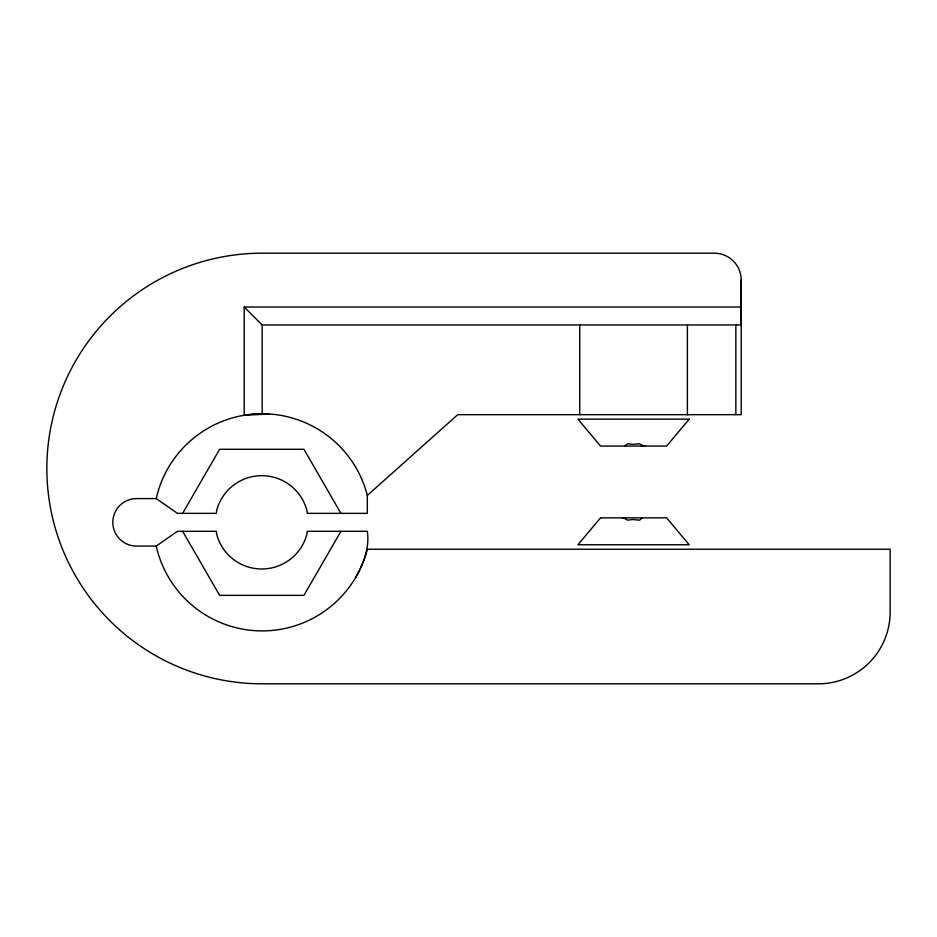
<?xml version="1.0" encoding="UTF-8"?>
<svg xmlns="http://www.w3.org/2000/svg" width="937" height="937" viewBox="0 0 937 937"><rect width="100%" height="100%" fill="white"/><g stroke="black" fill="none" stroke-linecap="round" stroke-linejoin="round"><path stroke-width="1.41" d="M741.226 307.02L244.217 307.02L244.217 415.267L269.048 413.99M579.745 414.669L579.745 324.963M687.395 324.963L687.395 414.669L688.344 414.669M735.85 414.669L735.85 324.963M367.327 495.415L367.327 513.359L307.254 513.359L306.844 510.255A46.651 46.651 0 0 0 216.716 510.255L216.306 513.359L177.456 513.359L156.233 498.589L136.568 498.578A23.741 23.741 0 0 0 112.815 522.331A23.741 23.741 0 0 0 136.568 546.072L156.233 546.072A108.551 108.551 0 0 0 367.327 549.246L890.15 549.246L890.15 612.037A71.774 71.774 0 0 1 818.376 683.811L262.161 683.811A215.311 215.311 0 0 1 46.85 468.5A215.311 215.311 0 0 1 262.161 253.189L714.31 253.189A26.915 26.915 0 0 1 741.226 280.104L741.226 414.669L457.736 414.669L367.327 495.415A108.551 108.551 0 0 0 156.233 498.589M355.556 577.649C363.533 563.5 369.764 547.876 367.327 531.302L307.254 531.302L306.844 534.406A46.651 46.651 0 0 1 216.716 534.406L216.306 531.302L177.456 531.302L156.233 546.072M182.633 513.359L219.621 449.291L303.951 449.291L340.927 513.359M340.927 531.302L303.951 595.358L219.621 595.358L182.633 531.302M642.313 517.845L639.643 520.164L632.873 519.531L627.427 520.176L624.838 517.845M624.838 446.071L627.497 443.751L632.709 444.372L639.725 443.74L642.313 446.071M251.233 414.4L262.161 413.779L262.161 324.963L244.217 307.02M262.161 324.963L741.226 324.963L741.226 280.104M641.025 444.958L644.867 446.071M622.273 517.845L626.115 518.957M600.535 517.845L577.953 544.76L689.199 544.76L666.605 517.845L600.535 517.845M689.199 419.155L666.605 446.071L664.614 446.071L600.535 446.071L577.953 419.155L689.199 419.155"/></g></svg>
